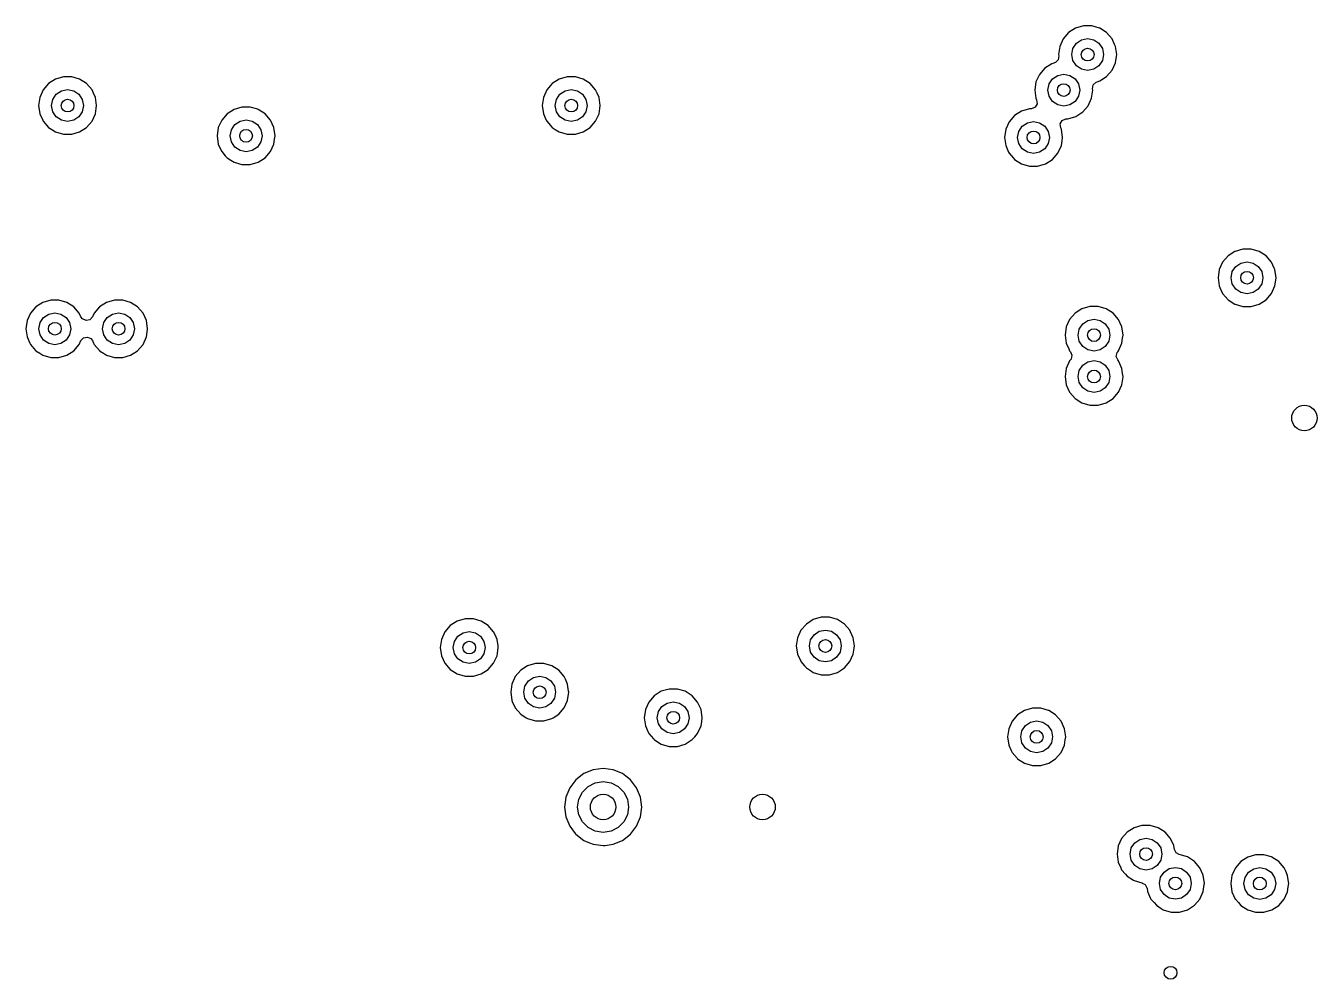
# Model space of a CAD drawing. Extents: x 0.4 to 10.6, y -8.1 to -0.4.
# Drawn here: x 5.155 to 5.953, y -2.618 to -2.03 of the extents above; entities that cross this region are included whole.
import ezdxf

# ---------------------------------------------------------------- set-up
doc = ezdxf.new("R2010")
doc.units = 0
doc.header["$MEASUREMENT"] = 0
doc.layers.add('BLACK', color=7, linetype='CONTINUOUS')

msp = doc.modelspace()

# ---------------------------------------------------------------- linework, layer by layer
at = {"layer": 'BLACK', "linetype": 'CONTINUOUS'}
for p, q in [((5.80358, -2.03094), (5.79929, -2.0337)), ((5.80847, -2.02951), (5.80358, -2.03094)), ((5.80358, -2.03094), (5.80358, -2.03094)), ((5.81357, -2.02951), (5.80847, -2.02951)), ((5.80847, -2.02951), (5.80847, -2.02951)), ((5.8184, -2.03093), (5.81357, -2.02951)), ((5.81357, -2.02951), (5.81357, -2.02951)), ((5.81847, -2.03094), (5.8184, -2.03093)), ((5.82276, -2.0337), (5.81847, -2.03094)), ((5.81847, -2.03094), (5.81847, -2.03094)), ((5.81847, -2.03094), (5.81847, -2.03094)), ((5.79595, -2.03756), (5.79383, -2.0422)), ((5.79929, -2.0337), (5.79595, -2.03756)), ((5.80193, -2.04348), (5.80406, -2.04028)), ((5.80406, -2.04028), (5.80726, -2.03815)), ((5.80726, -2.03815), (5.81102, -2.0374)), ((5.81102, -2.0374), (5.81479, -2.03815)), ((5.81479, -2.03815), (5.81798, -2.04028)), ((5.81798, -2.04028), (5.82012, -2.04348)), ((5.8261, -2.03756), (5.82276, -2.0337)), ((5.82276, -2.0337), (5.82276, -2.0337)), ((5.82276, -2.0337), (5.82276, -2.0337)), ((5.8277, -2.04107), (5.8261, -2.03756)), ((5.82822, -2.0422), (5.8277, -2.04107)), ((5.79323, -2.0481), (5.79282, -2.05047)), ((5.79383, -2.0422), (5.7931, -2.04724)), ((5.7931, -2.04724), (5.7931, -2.04724)), ((5.7931, -2.04724), (5.79323, -2.0481)), ((5.80118, -2.04724), (5.80193, -2.04348)), ((5.80193, -2.05101), (5.80118, -2.04724)), ((5.82012, -2.04348), (5.82087, -2.04724)), ((5.82087, -2.04724), (5.82012, -2.05101)), ((5.82894, -2.04724), (5.82822, -2.0422)), ((5.82822, -2.05229), (5.82878, -2.04836)), ((5.82878, -2.04836), (5.82894, -2.04724)), ((5.82894, -2.04724), (5.82894, -2.04724)), ((5.78455, -2.05563), (5.78121, -2.05948)), ((5.78884, -2.05287), (5.78455, -2.05563)), ((5.79015, -2.05249), (5.78884, -2.05287)), ((5.78884, -2.05287), (5.78884, -2.05287)), ((5.79047, -2.05239), (5.79015, -2.05249)), ((5.79109, -2.05215), (5.79047, -2.05239)), ((5.79282, -2.05047), (5.79109, -2.05215)), ((5.80406, -2.0542), (5.80193, -2.05101)), ((5.80726, -2.05634), (5.80406, -2.0542)), ((5.81102, -2.05709), (5.80726, -2.05634)), ((5.81479, -2.05634), (5.81102, -2.05709)), ((5.81798, -2.0542), (5.81479, -2.05634)), ((5.82012, -2.05101), (5.81798, -2.0542)), ((5.82276, -2.06079), (5.8261, -2.05693)), ((5.8261, -2.05693), (5.82822, -2.05229)), ((5.16937, -2.0652), (5.16603, -2.06905)), ((5.17366, -2.06244), (5.16937, -2.0652)), ((5.17855, -2.061), (5.17366, -2.06244)), ((5.17366, -2.06244), (5.17366, -2.06244)), ((5.18365, -2.061), (5.17855, -2.061)), ((5.17855, -2.061), (5.17855, -2.061)), ((5.18855, -2.06244), (5.18365, -2.061)), ((5.18365, -2.061), (5.18365, -2.061)), ((5.19284, -2.0652), (5.18855, -2.06244)), ((5.18855, -2.06244), (5.18855, -2.06244)), ((5.18855, -2.06244), (5.18855, -2.06244)), ((5.18855, -2.06244), (5.18855, -2.06244)), ((5.19618, -2.06905), (5.19284, -2.0652)), ((5.19284, -2.0652), (5.19284, -2.0652)), ((5.19284, -2.0652), (5.19284, -2.0652)), ((5.48039, -2.0652), (5.47705, -2.06905)), ((5.48468, -2.06244), (5.48039, -2.0652)), ((5.48958, -2.061), (5.48468, -2.06244)), ((5.48468, -2.06244), (5.48468, -2.06244)), ((5.49468, -2.061), (5.48958, -2.061)), ((5.48958, -2.061), (5.48958, -2.061)), ((5.49957, -2.06244), (5.49468, -2.061)), ((5.49468, -2.061), (5.49468, -2.061)), ((5.50386, -2.0652), (5.49957, -2.06244)), ((5.49957, -2.06244), (5.49957, -2.06244)), ((5.49957, -2.06244), (5.49957, -2.06244)), ((5.49957, -2.06244), (5.49957, -2.06244)), ((5.5072, -2.06905), (5.50386, -2.0652)), ((5.50386, -2.0652), (5.50386, -2.0652)), ((5.50386, -2.0652), (5.50386, -2.0652)), ((5.77909, -2.06412), (5.77836, -2.06917)), ((5.78121, -2.05948), (5.77909, -2.06412)), ((5.78719, -2.0654), (5.78932, -2.06221)), ((5.78932, -2.06221), (5.79251, -2.06008)), ((5.79251, -2.06008), (5.79628, -2.05933)), ((5.79628, -2.05933), (5.80005, -2.06008)), ((5.80005, -2.06008), (5.80324, -2.06221)), ((5.80324, -2.06221), (5.80537, -2.0654)), ((5.81449, -2.06594), (5.81621, -2.06426)), ((5.81621, -2.06426), (5.81684, -2.06402)), ((5.81684, -2.06402), (5.81847, -2.06354)), ((5.81847, -2.06354), (5.82276, -2.06079)), ((5.16603, -2.06905), (5.16391, -2.07369)), ((5.17201, -2.07497), (5.17414, -2.07178)), ((5.17414, -2.07178), (5.17734, -2.06965)), ((5.17734, -2.06965), (5.1811, -2.0689)), ((5.1811, -2.0689), (5.18487, -2.06965)), ((5.18487, -2.06965), (5.18806, -2.07178)), ((5.18806, -2.07178), (5.1902, -2.07497)), ((5.19711, -2.07109), (5.19618, -2.06905)), ((5.1983, -2.07369), (5.19711, -2.07109)), ((5.47705, -2.06905), (5.47493, -2.07369)), ((5.48303, -2.07497), (5.48517, -2.07178)), ((5.48517, -2.07178), (5.48836, -2.06965)), ((5.48836, -2.06965), (5.49213, -2.0689)), ((5.49213, -2.0689), (5.49589, -2.06965)), ((5.49589, -2.06965), (5.49909, -2.07178)), ((5.49909, -2.07178), (5.50122, -2.07497)), ((5.50813, -2.07109), (5.5072, -2.06905)), ((5.50932, -2.07369), (5.50813, -2.07109)), ((5.77836, -2.06917), (5.77836, -2.06917)), ((5.77836, -2.06917), (5.77909, -2.07422)), ((5.78644, -2.06917), (5.78719, -2.0654)), ((5.78719, -2.07294), (5.78644, -2.06917)), ((5.78932, -2.07613), (5.78719, -2.07294)), ((5.80537, -2.07294), (5.80324, -2.07613)), ((5.80537, -2.0654), (5.80612, -2.06917)), ((5.80612, -2.06917), (5.80537, -2.07294)), ((5.81347, -2.07422), (5.8142, -2.06917)), ((5.81408, -2.06832), (5.81449, -2.06594)), ((5.8142, -2.06917), (5.81408, -2.06832)), ((5.16391, -2.07369), (5.16318, -2.07874)), ((5.16318, -2.07874), (5.16318, -2.07874)), ((5.16318, -2.07874), (5.16391, -2.08379)), ((5.17126, -2.07874), (5.17201, -2.07497)), ((5.17201, -2.08251), (5.17126, -2.07874)), ((5.1902, -2.07497), (5.19094, -2.07874)), ((5.19094, -2.07874), (5.1902, -2.08251)), ((5.19902, -2.07874), (5.1983, -2.07369)), ((5.1983, -2.08379), (5.19875, -2.08063)), ((5.19875, -2.08063), (5.19902, -2.07874)), ((5.19902, -2.07874), (5.19902, -2.07874)), ((5.28389, -2.08112), (5.2796, -2.08388)), ((5.2839, -2.08112), (5.28389, -2.08112)), ((5.28879, -2.07969), (5.2839, -2.08112)), ((5.29389, -2.07969), (5.28879, -2.07969)), ((5.28879, -2.07969), (5.28879, -2.07969)), ((5.2985, -2.08104), (5.29389, -2.07969)), ((5.29389, -2.07969), (5.29389, -2.07969)), ((5.29878, -2.08112), (5.2985, -2.08104)), ((5.30307, -2.08388), (5.29878, -2.08112)), ((5.29878, -2.08112), (5.29878, -2.08112)), ((5.29878, -2.08112), (5.29878, -2.08112)), ((5.47493, -2.07369), (5.47421, -2.07874)), ((5.47421, -2.07874), (5.47421, -2.07874)), ((5.47421, -2.07874), (5.47493, -2.08379)), ((5.48228, -2.07874), (5.48303, -2.07497)), ((5.48303, -2.08251), (5.48228, -2.07874)), ((5.50122, -2.07497), (5.50197, -2.07874)), ((5.50197, -2.07874), (5.50122, -2.08251)), ((5.51004, -2.07874), (5.50932, -2.07369)), ((5.50932, -2.08379), (5.50977, -2.08063)), ((5.50977, -2.08063), (5.51004, -2.07874)), ((5.51004, -2.07874), (5.51004, -2.07874)), ((5.77505, -2.08069), (5.77015, -2.08213)), ((5.77598, -2.08069), (5.77505, -2.08069)), ((5.77642, -2.08066), (5.77598, -2.08069)), ((5.77861, -2.07966), (5.77642, -2.08066)), ((5.7798, -2.07757), (5.77861, -2.07966)), ((5.77909, -2.07422), (5.77952, -2.07517)), ((5.77952, -2.07517), (5.7798, -2.07757)), ((5.79251, -2.07826), (5.78932, -2.07613)), ((5.79628, -2.07901), (5.79251, -2.07826)), ((5.80005, -2.07826), (5.79628, -2.07901)), ((5.80324, -2.07613), (5.80005, -2.07826)), ((5.80804, -2.08268), (5.81135, -2.07886)), ((5.81135, -2.07886), (5.81347, -2.07422)), ((5.16391, -2.08379), (5.16571, -2.08773)), ((5.16571, -2.08773), (5.16603, -2.08843)), ((5.16603, -2.08843), (5.16937, -2.09228)), ((5.17414, -2.0857), (5.17201, -2.08251)), ((5.17734, -2.08783), (5.17414, -2.0857)), ((5.1811, -2.08858), (5.17734, -2.08783)), ((5.18487, -2.08783), (5.1811, -2.08858)), ((5.18806, -2.0857), (5.18487, -2.08783)), ((5.1902, -2.08251), (5.18806, -2.0857)), ((5.19284, -2.09228), (5.19618, -2.08843)), ((5.19618, -2.08843), (5.1983, -2.08379)), ((5.27626, -2.08773), (5.27415, -2.09237)), ((5.2796, -2.08388), (5.27626, -2.08773)), ((5.28438, -2.09046), (5.28757, -2.08833)), ((5.28757, -2.08833), (5.29134, -2.08758)), ((5.29134, -2.08758), (5.29511, -2.08833)), ((5.29511, -2.08833), (5.2983, -2.09046)), ((5.30641, -2.08773), (5.30307, -2.08388)), ((5.30307, -2.08388), (5.30307, -2.08388)), ((5.30307, -2.08388), (5.30307, -2.08388)), ((5.30849, -2.09228), (5.30641, -2.08773)), ((5.47493, -2.08379), (5.47673, -2.08773)), ((5.47673, -2.08773), (5.47705, -2.08843)), ((5.47705, -2.08843), (5.48039, -2.09228)), ((5.48517, -2.0857), (5.48303, -2.08251)), ((5.48836, -2.08783), (5.48517, -2.0857)), ((5.49213, -2.08858), (5.48836, -2.08783)), ((5.49589, -2.08783), (5.49213, -2.08858)), ((5.49909, -2.0857), (5.49589, -2.08783)), ((5.50122, -2.08251), (5.49909, -2.0857)), ((5.50386, -2.09228), (5.5072, -2.08843)), ((5.5072, -2.08843), (5.50932, -2.08379)), ((5.76252, -2.08874), (5.76041, -2.09338)), ((5.76586, -2.08488), (5.76252, -2.08874)), ((5.77015, -2.08213), (5.76586, -2.08488)), ((5.77015, -2.08213), (5.77015, -2.08213)), ((5.77383, -2.08933), (5.7776, -2.08858)), ((5.7776, -2.08858), (5.78137, -2.08933)), ((5.79408, -2.09003), (5.79527, -2.08793)), ((5.79527, -2.08793), (5.79746, -2.08693)), ((5.79746, -2.08693), (5.7979, -2.08691)), ((5.7979, -2.08691), (5.79883, -2.08691)), ((5.79883, -2.08691), (5.80372, -2.08547)), ((5.79883, -2.08691), (5.79883, -2.08691)), ((5.80372, -2.08547), (5.80801, -2.08271)), ((5.80801, -2.08271), (5.80804, -2.08268)), ((5.16937, -2.09228), (5.16937, -2.09228)), ((5.16937, -2.09228), (5.17127, -2.0935)), ((5.17127, -2.0935), (5.17366, -2.09504)), ((5.17366, -2.09504), (5.17855, -2.09648)), ((5.17855, -2.09648), (5.17855, -2.09648)), ((5.17855, -2.09648), (5.18365, -2.09648)), ((5.18365, -2.09648), (5.18855, -2.09504)), ((5.18365, -2.09648), (5.18365, -2.09648)), ((5.18855, -2.09504), (5.19284, -2.09228)), ((5.27415, -2.09237), (5.27342, -2.09742)), ((5.2815, -2.09742), (5.28225, -2.09365)), ((5.28225, -2.09365), (5.28438, -2.09046)), ((5.2983, -2.09046), (5.30043, -2.09365)), ((5.30043, -2.09365), (5.30118, -2.09742)), ((5.30853, -2.09237), (5.30849, -2.09228)), ((5.30926, -2.09742), (5.30853, -2.09237)), ((5.48039, -2.09228), (5.48039, -2.09228)), ((5.48039, -2.09228), (5.48229, -2.0935)), ((5.48229, -2.0935), (5.48468, -2.09504)), ((5.48468, -2.09504), (5.48958, -2.09648)), ((5.48958, -2.09648), (5.48958, -2.09648)), ((5.48958, -2.09648), (5.49468, -2.09648)), ((5.49468, -2.09648), (5.49957, -2.09504)), ((5.49468, -2.09648), (5.49468, -2.09648)), ((5.49957, -2.09504), (5.50386, -2.09228)), ((5.76041, -2.09338), (5.75968, -2.09843)), ((5.76776, -2.09843), (5.76851, -2.09466)), ((5.76851, -2.09466), (5.77064, -2.09147)), ((5.77064, -2.09147), (5.77383, -2.08933)), ((5.78137, -2.08933), (5.78456, -2.09147)), ((5.78456, -2.09147), (5.78669, -2.09466)), ((5.78669, -2.09466), (5.78744, -2.09843)), ((5.79436, -2.09242), (5.79408, -2.09003)), ((5.79479, -2.09338), (5.79436, -2.09242)), ((5.79552, -2.09843), (5.79479, -2.09338)), ((5.27342, -2.09742), (5.27342, -2.09742)), ((5.27342, -2.09742), (5.27415, -2.10247)), ((5.27415, -2.10247), (5.275, -2.10435)), ((5.275, -2.10435), (5.27626, -2.10711)), ((5.28225, -2.10119), (5.2815, -2.09742)), ((5.28438, -2.10438), (5.28225, -2.10119)), ((5.28757, -2.10651), (5.28438, -2.10438)), ((5.2983, -2.10438), (5.29511, -2.10651)), ((5.30043, -2.10119), (5.2983, -2.10438)), ((5.30118, -2.09742), (5.30043, -2.10119)), ((5.30641, -2.10711), (5.30853, -2.10247)), ((5.30853, -2.10247), (5.30895, -2.09954)), ((5.30895, -2.09954), (5.30911, -2.09843)), ((5.30911, -2.09843), (5.30926, -2.09742)), ((5.30926, -2.09742), (5.30926, -2.09742)), ((5.75968, -2.09843), (5.75968, -2.09843)), ((5.75968, -2.09843), (5.76041, -2.10347)), ((5.76041, -2.10347), (5.7622, -2.10741)), ((5.76851, -2.10219), (5.76776, -2.09843)), ((5.77064, -2.10538), (5.76851, -2.10219)), ((5.78669, -2.10219), (5.78456, -2.10538)), ((5.78744, -2.09843), (5.78669, -2.10219)), ((5.79267, -2.10811), (5.79479, -2.10347)), ((5.79479, -2.10347), (5.79522, -2.10048)), ((5.79522, -2.10048), (5.79552, -2.09843)), ((5.79552, -2.09843), (5.79552, -2.09843)), ((5.27626, -2.10711), (5.2785, -2.10968)), ((5.2785, -2.10968), (5.2796, -2.11096)), ((5.2796, -2.11096), (5.28191, -2.11244)), ((5.28191, -2.11244), (5.28389, -2.11372)), ((5.29134, -2.10726), (5.28757, -2.10651)), ((5.29511, -2.10651), (5.29134, -2.10726)), ((5.29878, -2.11372), (5.30307, -2.11096)), ((5.30307, -2.11096), (5.30641, -2.10711)), ((5.7622, -2.10741), (5.76252, -2.10811)), ((5.76252, -2.10811), (5.7652, -2.1112)), ((5.7652, -2.1112), (5.76586, -2.11197)), ((5.76586, -2.11197), (5.77015, -2.11472)), ((5.77383, -2.10752), (5.77064, -2.10538)), ((5.7776, -2.10827), (5.77383, -2.10752)), ((5.78137, -2.10752), (5.7776, -2.10827)), ((5.78456, -2.10538), (5.78137, -2.10752)), ((5.78504, -2.11472), (5.78933, -2.11197)), ((5.78933, -2.11197), (5.79267, -2.10811)), ((5.28389, -2.11372), (5.28879, -2.11516)), ((5.28879, -2.11516), (5.28879, -2.11516)), ((5.28879, -2.11516), (5.29389, -2.11516)), ((5.29389, -2.11516), (5.29878, -2.11372)), ((5.29389, -2.11516), (5.29389, -2.11516)), ((5.77015, -2.11472), (5.77015, -2.11472)), ((5.77015, -2.11472), (5.77505, -2.11616)), ((5.77505, -2.11616), (5.77505, -2.11616)), ((5.77505, -2.11616), (5.78015, -2.11616)), ((5.78015, -2.11616), (5.78504, -2.11472)), ((5.78015, -2.11616), (5.78015, -2.11616)), ((5.902, -2.16874), (5.89771, -2.1715)), ((5.90201, -2.16874), (5.902, -2.16874)), ((5.9069, -2.1673), (5.90201, -2.16874)), ((5.912, -2.1673), (5.9069, -2.1673)), ((5.9069, -2.1673), (5.9069, -2.1673)), ((5.91689, -2.16874), (5.912, -2.1673)), ((5.912, -2.1673), (5.912, -2.1673)), ((5.92118, -2.1715), (5.91689, -2.16874)), ((5.91689, -2.16874), (5.91689, -2.16874)), ((5.91689, -2.16874), (5.91689, -2.16874)), ((5.91689, -2.16874), (5.91689, -2.16874)), ((5.89437, -2.17535), (5.89226, -2.17999)), ((5.89771, -2.1715), (5.89437, -2.17535)), ((5.90249, -2.17808), (5.90568, -2.17595)), ((5.90568, -2.17595), (5.90945, -2.1752)), ((5.90945, -2.1752), (5.91322, -2.17595)), ((5.91322, -2.17595), (5.91641, -2.17808)), ((5.92452, -2.17535), (5.92118, -2.1715)), ((5.92118, -2.1715), (5.92118, -2.1715)), ((5.92118, -2.1715), (5.92118, -2.1715)), ((5.92624, -2.17911), (5.92452, -2.17535)), ((5.89226, -2.17999), (5.89153, -2.18504)), ((5.89961, -2.18504), (5.90036, -2.18127)), ((5.90036, -2.18127), (5.90249, -2.17808)), ((5.91641, -2.17808), (5.91854, -2.18127)), ((5.91854, -2.18127), (5.91929, -2.18504)), ((5.92664, -2.17999), (5.92624, -2.17911)), ((5.92737, -2.18504), (5.92664, -2.17999)), ((5.89153, -2.18504), (5.89153, -2.18504)), ((5.89153, -2.18504), (5.89226, -2.19009)), ((5.89226, -2.19009), (5.89272, -2.1911)), ((5.89272, -2.1911), (5.89437, -2.19473)), ((5.90036, -2.18881), (5.89961, -2.18504)), ((5.90249, -2.192), (5.90036, -2.18881)), ((5.90568, -2.19413), (5.90249, -2.192)), ((5.91641, -2.192), (5.91322, -2.19413)), ((5.91854, -2.18881), (5.91641, -2.192)), ((5.91929, -2.18504), (5.91854, -2.18881)), ((5.92452, -2.19473), (5.92664, -2.19009)), ((5.92664, -2.19009), (5.92734, -2.18522)), ((5.92734, -2.18522), (5.92737, -2.18504)), ((5.92737, -2.18504), (5.92737, -2.18504)), ((5.16578, -2.20024), (5.16149, -2.20299)), ((5.17068, -2.1988), (5.16578, -2.20024)), ((5.16578, -2.20024), (5.16578, -2.20024)), ((5.17578, -2.1988), (5.17068, -2.1988)), ((5.17068, -2.1988), (5.17068, -2.1988)), ((5.18067, -2.20024), (5.17578, -2.1988)), ((5.17578, -2.1988), (5.17578, -2.1988)), ((5.18496, -2.20299), (5.18067, -2.20024)), ((5.18067, -2.20024), (5.18067, -2.20024)), ((5.18067, -2.20024), (5.18067, -2.20024)), ((5.18067, -2.20024), (5.18067, -2.20024)), ((5.20515, -2.20024), (5.20086, -2.20299)), ((5.21005, -2.1988), (5.20515, -2.20024)), ((5.20515, -2.20024), (5.20515, -2.20024)), ((5.21515, -2.1988), (5.21005, -2.1988)), ((5.21005, -2.1988), (5.21005, -2.1988)), ((5.22004, -2.20024), (5.21515, -2.1988)), ((5.21515, -2.1988), (5.21515, -2.1988)), ((5.22433, -2.20299), (5.22004, -2.20024)), ((5.22004, -2.20024), (5.22004, -2.20024)), ((5.22004, -2.20024), (5.22004, -2.20024)), ((5.22004, -2.20024), (5.22004, -2.20024)), ((5.89437, -2.19473), (5.89621, -2.19685)), ((5.89621, -2.19685), (5.89771, -2.19858)), ((5.89771, -2.19858), (5.902, -2.20134)), ((5.90945, -2.19488), (5.90568, -2.19413)), ((5.91322, -2.19413), (5.90945, -2.19488)), ((5.91689, -2.20134), (5.92118, -2.19858)), ((5.92118, -2.19858), (5.92452, -2.19473)), ((5.15815, -2.20685), (5.15604, -2.21149)), ((5.16149, -2.20299), (5.15815, -2.20685)), ((5.16627, -2.20958), (5.16946, -2.20744)), ((5.16946, -2.20744), (5.17323, -2.20669)), ((5.17323, -2.20669), (5.17699, -2.20744)), ((5.17699, -2.20744), (5.18019, -2.20958)), ((5.1883, -2.20685), (5.18496, -2.20299)), ((5.18496, -2.20299), (5.18496, -2.20299)), ((5.18496, -2.20299), (5.18496, -2.20299)), ((5.18937, -2.20918), (5.1883, -2.20685)), ((5.1883, -2.20685), (5.1883, -2.20685)), ((5.19752, -2.20685), (5.19646, -2.20918)), ((5.20086, -2.20299), (5.19752, -2.20685)), ((5.20564, -2.20958), (5.20883, -2.20744)), ((5.20883, -2.20744), (5.2126, -2.20669)), ((5.2126, -2.20669), (5.21636, -2.20744)), ((5.21636, -2.20744), (5.21956, -2.20958)), ((5.22767, -2.20685), (5.22433, -2.20299)), ((5.22433, -2.20299), (5.22433, -2.20299)), ((5.22433, -2.20299), (5.22433, -2.20299)), ((5.22979, -2.21149), (5.22767, -2.20685)), ((5.22767, -2.20685), (5.22767, -2.20685)), ((5.80323, -2.20693), (5.79989, -2.21078)), ((5.80752, -2.20417), (5.80323, -2.20693)), ((5.81241, -2.20274), (5.80752, -2.20417)), ((5.80752, -2.20417), (5.80752, -2.20417)), ((5.81751, -2.20274), (5.81241, -2.20274)), ((5.81241, -2.20274), (5.81241, -2.20274)), ((5.8224, -2.20417), (5.81751, -2.20274)), ((5.81751, -2.20274), (5.81751, -2.20274)), ((5.82669, -2.20693), (5.8224, -2.20417)), ((5.8224, -2.20417), (5.8224, -2.20417)), ((5.8224, -2.20417), (5.8224, -2.20417)), ((5.8224, -2.20417), (5.8224, -2.20417)), ((5.83003, -2.21078), (5.82669, -2.20693)), ((5.82669, -2.20693), (5.82669, -2.20693)), ((5.82669, -2.20693), (5.82669, -2.20693)), ((5.902, -2.20134), (5.90201, -2.20134)), ((5.90201, -2.20134), (5.9069, -2.20278)), ((5.9069, -2.20278), (5.9069, -2.20278)), ((5.9069, -2.20278), (5.912, -2.20278)), ((5.912, -2.20278), (5.91689, -2.20134)), ((5.912, -2.20278), (5.912, -2.20278)), ((5.15604, -2.21149), (5.15531, -2.21654)), ((5.15531, -2.21654), (5.15531, -2.21654)), ((5.15531, -2.21654), (5.15604, -2.22158)), ((5.16339, -2.21654), (5.16414, -2.21277)), ((5.16414, -2.2203), (5.16339, -2.21654)), ((5.16414, -2.21277), (5.16627, -2.20958)), ((5.18019, -2.20958), (5.18232, -2.21277)), ((5.18232, -2.21277), (5.18307, -2.21654)), ((5.18307, -2.21654), (5.18232, -2.2203)), ((5.19028, -2.21043), (5.18937, -2.20918)), ((5.19247, -2.21143), (5.19028, -2.21043)), ((5.19483, -2.21096), (5.19247, -2.21143)), ((5.19646, -2.20918), (5.19483, -2.21096)), ((5.20276, -2.21654), (5.20351, -2.21277)), ((5.20351, -2.2203), (5.20276, -2.21654)), ((5.20351, -2.21277), (5.20564, -2.20958)), ((5.21956, -2.20958), (5.22169, -2.21277)), ((5.22169, -2.21277), (5.22244, -2.21654)), ((5.22244, -2.21654), (5.22169, -2.2203)), ((5.23052, -2.21654), (5.22979, -2.21149)), ((5.23023, -2.21852), (5.23052, -2.21654)), ((5.23052, -2.21654), (5.23052, -2.21654)), ((5.79777, -2.21542), (5.79704, -2.22047)), ((5.79989, -2.21078), (5.79777, -2.21542)), ((5.80512, -2.22047), (5.80587, -2.21671)), ((5.80587, -2.21671), (5.808, -2.21351)), ((5.808, -2.21351), (5.81119, -2.21138)), ((5.81119, -2.21138), (5.81496, -2.21063)), ((5.81496, -2.21063), (5.81873, -2.21138)), ((5.81873, -2.21138), (5.82192, -2.21351)), ((5.82192, -2.21351), (5.82405, -2.21671)), ((5.82405, -2.21671), (5.8248, -2.22047)), ((5.83086, -2.2126), (5.83003, -2.21078)), ((5.83111, -2.21315), (5.83086, -2.2126)), ((5.83215, -2.21542), (5.83111, -2.21315)), ((5.83288, -2.22047), (5.83215, -2.21542)), ((5.15604, -2.22158), (5.15783, -2.22552)), ((5.16627, -2.2235), (5.16414, -2.2203)), ((5.16946, -2.22563), (5.16627, -2.2235)), ((5.18019, -2.2235), (5.17699, -2.22563)), ((5.18232, -2.2203), (5.18019, -2.2235)), ((5.1883, -2.22622), (5.18937, -2.22389)), ((5.18937, -2.22389), (5.191, -2.22212)), ((5.191, -2.22212), (5.19336, -2.22164)), ((5.19336, -2.22164), (5.19555, -2.22264)), ((5.19555, -2.22264), (5.19646, -2.22389)), ((5.19646, -2.22389), (5.1972, -2.22552)), ((5.20564, -2.2235), (5.20351, -2.2203)), ((5.20883, -2.22563), (5.20564, -2.2235)), ((5.21956, -2.2235), (5.21636, -2.22563)), ((5.22169, -2.2203), (5.21956, -2.2235)), ((5.22767, -2.22622), (5.22979, -2.22158)), ((5.22979, -2.22158), (5.23023, -2.21852)), ((5.79704, -2.22047), (5.79704, -2.22047)), ((5.79704, -2.22047), (5.79777, -2.22552)), ((5.80587, -2.22424), (5.80512, -2.22047)), ((5.808, -2.22743), (5.80587, -2.22424)), ((5.82405, -2.22424), (5.82192, -2.22743)), ((5.8248, -2.22047), (5.82405, -2.22424)), ((5.83215, -2.22552), (5.83262, -2.22229)), ((5.83262, -2.22229), (5.83288, -2.22047)), ((5.83288, -2.22047), (5.83288, -2.22047)), ((5.15783, -2.22552), (5.15815, -2.22622)), ((5.15815, -2.22622), (5.16138, -2.22994)), ((5.16138, -2.22994), (5.16149, -2.23008)), ((5.16149, -2.23008), (5.16395, -2.23165)), ((5.16395, -2.23165), (5.16578, -2.23283)), ((5.16578, -2.23283), (5.17068, -2.23427)), ((5.17323, -2.22638), (5.16946, -2.22563)), ((5.17699, -2.22563), (5.17323, -2.22638)), ((5.17578, -2.23427), (5.18067, -2.23283)), ((5.18067, -2.23283), (5.18496, -2.23008)), ((5.18496, -2.23008), (5.1883, -2.22622)), ((5.1972, -2.22552), (5.19752, -2.22622)), ((5.19752, -2.22622), (5.20075, -2.22994)), ((5.20075, -2.22994), (5.20086, -2.23008)), ((5.20086, -2.23008), (5.20332, -2.23165)), ((5.20332, -2.23165), (5.20515, -2.23283)), ((5.20515, -2.23283), (5.21005, -2.23427)), ((5.2126, -2.22638), (5.20883, -2.22563)), ((5.21636, -2.22563), (5.2126, -2.22638)), ((5.21515, -2.23427), (5.22004, -2.23283)), ((5.22004, -2.23283), (5.22433, -2.23008)), ((5.22433, -2.23008), (5.22767, -2.22622)), ((5.79777, -2.22552), (5.79931, -2.2289)), ((5.79931, -2.2289), (5.79989, -2.23016)), ((5.79989, -2.23016), (5.80036, -2.23071)), ((5.80036, -2.23071), (5.8013, -2.23292)), ((5.81119, -2.22957), (5.808, -2.22743)), ((5.81496, -2.23031), (5.81119, -2.22957)), ((5.81873, -2.22957), (5.81496, -2.23031)), ((5.82192, -2.22743), (5.81873, -2.22957)), ((5.82862, -2.23359), (5.82917, -2.23125)), ((5.82917, -2.23125), (5.82956, -2.23071)), ((5.82956, -2.23071), (5.83003, -2.23016)), ((5.83003, -2.23016), (5.83215, -2.22552)), ((5.17068, -2.23427), (5.17068, -2.23427)), ((5.17068, -2.23427), (5.17578, -2.23427)), ((5.17578, -2.23427), (5.17578, -2.23427)), ((5.21005, -2.23427), (5.21005, -2.23427)), ((5.21005, -2.23427), (5.21515, -2.23427)), ((5.21515, -2.23427), (5.21515, -2.23427)), ((5.79989, -2.23636), (5.79777, -2.241)), ((5.80036, -2.23581), (5.79989, -2.23636)), ((5.79989, -2.23636), (5.79989, -2.23636)), ((5.80075, -2.23527), (5.80036, -2.23581)), ((5.8013, -2.23292), (5.80075, -2.23527)), ((5.80587, -2.24228), (5.808, -2.23908)), ((5.808, -2.23908), (5.81119, -2.23695)), ((5.81119, -2.23695), (5.81496, -2.2362)), ((5.81496, -2.2362), (5.81873, -2.23695)), ((5.81873, -2.23695), (5.82192, -2.23908)), ((5.82192, -2.23908), (5.82405, -2.24228)), ((5.82956, -2.23581), (5.82862, -2.23359)), ((5.83003, -2.23636), (5.82956, -2.23581)), ((5.83091, -2.23827), (5.83003, -2.23636)), ((5.83215, -2.241), (5.83091, -2.23827)), ((5.79777, -2.241), (5.79704, -2.24604)), ((5.79704, -2.24604), (5.79704, -2.24604)), ((5.79704, -2.24604), (5.79777, -2.25109)), ((5.80512, -2.24604), (5.80587, -2.24228)), ((5.80587, -2.24981), (5.80512, -2.24604)), ((5.82405, -2.24228), (5.8248, -2.24604)), ((5.8248, -2.24604), (5.82405, -2.24981)), ((5.8326, -2.24409), (5.83215, -2.241)), ((5.83215, -2.25109), (5.83285, -2.24624)), ((5.83288, -2.24604), (5.8326, -2.24409)), ((5.83285, -2.24624), (5.83288, -2.24604)), ((5.83288, -2.24604), (5.83288, -2.24604)), ((5.79777, -2.25109), (5.79989, -2.25573)), ((5.79989, -2.25573), (5.79989, -2.25573)), ((5.79989, -2.25573), (5.80006, -2.25593)), ((5.80006, -2.25593), (5.80323, -2.25959)), ((5.808, -2.253), (5.80587, -2.24981)), ((5.81119, -2.25514), (5.808, -2.253)), ((5.81496, -2.25589), (5.81119, -2.25514)), ((5.81873, -2.25514), (5.81496, -2.25589)), ((5.82192, -2.253), (5.81873, -2.25514)), ((5.82405, -2.24981), (5.82192, -2.253)), ((5.82669, -2.25959), (5.83003, -2.25573)), ((5.83003, -2.25573), (5.83215, -2.25109)), ((5.80323, -2.25959), (5.80752, -2.26234)), ((5.80752, -2.26234), (5.80752, -2.26234)), ((5.80752, -2.26234), (5.81241, -2.26378)), ((5.81241, -2.26378), (5.81241, -2.26378)), ((5.81241, -2.26378), (5.81751, -2.26378)), ((5.81751, -2.26378), (5.8224, -2.26234)), ((5.81751, -2.26378), (5.81751, -2.26378)), ((5.8224, -2.26234), (5.82669, -2.25959)), ((5.4174, -2.39984), (5.41406, -2.4037)), ((5.42169, -2.39709), (5.4174, -2.39984)), ((5.42658, -2.39565), (5.42169, -2.39709)), ((5.42169, -2.39709), (5.42169, -2.39709)), ((5.43168, -2.39565), (5.42658, -2.39565)), ((5.42658, -2.39565), (5.42658, -2.39565)), ((5.43658, -2.39709), (5.43168, -2.39565)), ((5.43168, -2.39565), (5.43168, -2.39565)), ((5.44087, -2.39984), (5.43658, -2.39709)), ((5.43658, -2.39709), (5.43658, -2.39709)), ((5.43658, -2.39709), (5.43658, -2.39709)), ((5.43658, -2.39709), (5.43658, -2.39709)), ((5.44421, -2.4037), (5.44087, -2.39984)), ((5.44087, -2.39984), (5.44087, -2.39984)), ((5.44087, -2.39984), (5.44087, -2.39984)), ((5.6373, -2.39884), (5.63396, -2.40269)), ((5.64159, -2.39608), (5.6373, -2.39884)), ((5.64649, -2.39465), (5.64159, -2.39608)), ((5.64159, -2.39608), (5.64159, -2.39608)), ((5.65159, -2.39465), (5.64649, -2.39465)), ((5.64649, -2.39465), (5.64649, -2.39465)), ((5.65648, -2.39608), (5.65159, -2.39465)), ((5.65159, -2.39465), (5.65159, -2.39465)), ((5.66077, -2.39884), (5.65648, -2.39608)), ((5.65648, -2.39608), (5.65648, -2.39608)), ((5.65648, -2.39608), (5.65648, -2.39608)), ((5.65648, -2.39608), (5.65648, -2.39608)), ((5.66411, -2.40269), (5.66077, -2.39884)), ((5.66077, -2.39884), (5.66077, -2.39884)), ((5.66077, -2.39884), (5.66077, -2.39884)), ((5.41406, -2.4037), (5.41194, -2.40834)), ((5.42004, -2.40962), (5.42217, -2.40643)), ((5.42217, -2.40643), (5.42537, -2.40429)), ((5.42537, -2.40429), (5.42913, -2.40354)), ((5.42913, -2.40354), (5.4329, -2.40429)), ((5.4329, -2.40429), (5.43609, -2.40643)), ((5.43609, -2.40643), (5.43823, -2.40962)), ((5.44504, -2.40551), (5.44421, -2.4037)), ((5.44633, -2.40834), (5.44504, -2.40551)), ((5.63184, -2.40733), (5.63112, -2.41238)), ((5.63396, -2.40269), (5.63184, -2.40733)), ((5.63994, -2.40862), (5.64208, -2.40542)), ((5.64208, -2.40542), (5.64527, -2.40329)), ((5.64527, -2.40329), (5.64904, -2.40254)), ((5.64904, -2.40254), (5.6528, -2.40329)), ((5.6528, -2.40329), (5.656, -2.40542)), ((5.656, -2.40542), (5.65813, -2.40862)), ((5.66457, -2.4037), (5.66411, -2.40269)), ((5.6654, -2.40551), (5.66457, -2.4037)), ((5.66623, -2.40733), (5.6654, -2.40551)), ((5.66695, -2.41238), (5.66623, -2.40733)), ((5.41194, -2.40834), (5.41122, -2.41339)), ((5.41122, -2.41339), (5.41122, -2.41339)), ((5.41122, -2.41339), (5.41194, -2.41843)), ((5.41929, -2.41339), (5.42004, -2.40962)), ((5.42004, -2.41715), (5.41929, -2.41339)), ((5.43823, -2.40962), (5.43898, -2.41339)), ((5.43898, -2.41339), (5.43823, -2.41715)), ((5.44691, -2.41238), (5.44633, -2.40834)), ((5.44633, -2.41843), (5.44679, -2.4152)), ((5.44679, -2.4152), (5.44705, -2.41339)), ((5.44705, -2.41339), (5.44691, -2.41238)), ((5.44705, -2.41339), (5.44705, -2.41339)), ((5.63112, -2.41238), (5.63112, -2.41238)), ((5.63112, -2.41238), (5.63184, -2.41743)), ((5.63919, -2.41238), (5.63994, -2.40862)), ((5.63994, -2.41615), (5.63919, -2.41238)), ((5.64208, -2.41934), (5.63994, -2.41615)), ((5.65813, -2.41615), (5.656, -2.41934)), ((5.65813, -2.40862), (5.65888, -2.41238)), ((5.65888, -2.41238), (5.65813, -2.41615)), ((5.66623, -2.41743), (5.66675, -2.4138)), ((5.66675, -2.4138), (5.66695, -2.41238)), ((5.66695, -2.41238), (5.66695, -2.41238)), ((5.41194, -2.41843), (5.41401, -2.42296)), ((5.41401, -2.42296), (5.41406, -2.42307)), ((5.41406, -2.42307), (5.41735, -2.42687)), ((5.42217, -2.42035), (5.42004, -2.41715)), ((5.42537, -2.42248), (5.42217, -2.42035)), ((5.42913, -2.42323), (5.42537, -2.42248)), ((5.4329, -2.42248), (5.42913, -2.42323)), ((5.43609, -2.42035), (5.4329, -2.42248)), ((5.43823, -2.41715), (5.43609, -2.42035)), ((5.44087, -2.42693), (5.44421, -2.42307)), ((5.44421, -2.42307), (5.44633, -2.41843)), ((5.47009, -2.42321), (5.46519, -2.42465)), ((5.47519, -2.42321), (5.47009, -2.42321)), ((5.47009, -2.42321), (5.47009, -2.42321)), ((5.48008, -2.42465), (5.47519, -2.42321)), ((5.47519, -2.42321), (5.47519, -2.42321)), ((5.63184, -2.41743), (5.63386, -2.42185)), ((5.63386, -2.42185), (5.63396, -2.42207)), ((5.63396, -2.42207), (5.63619, -2.42465)), ((5.64527, -2.42148), (5.64208, -2.41934)), ((5.64904, -2.42222), (5.64527, -2.42148)), ((5.6528, -2.42148), (5.64904, -2.42222)), ((5.656, -2.41934), (5.6528, -2.42148)), ((5.66077, -2.42592), (5.66411, -2.42207)), ((5.66411, -2.42207), (5.66623, -2.41743)), ((5.41735, -2.42687), (5.4174, -2.42693)), ((5.4174, -2.42693), (5.42169, -2.42969)), ((5.42169, -2.42969), (5.42169, -2.42969)), ((5.42169, -2.42969), (5.42658, -2.43112)), ((5.42658, -2.43112), (5.42658, -2.43112)), ((5.42658, -2.43112), (5.43168, -2.43112)), ((5.43168, -2.43112), (5.43658, -2.42969)), ((5.43168, -2.43112), (5.43168, -2.43112)), ((5.43658, -2.42969), (5.44087, -2.42693)), ((5.45756, -2.43126), (5.45544, -2.4359)), ((5.4609, -2.4274), (5.45756, -2.43126)), ((5.46519, -2.42465), (5.4609, -2.4274)), ((5.46519, -2.42465), (5.46519, -2.42465)), ((5.46568, -2.43399), (5.46887, -2.43185)), ((5.46887, -2.43185), (5.47264, -2.4311)), ((5.47264, -2.4311), (5.4764, -2.43185)), ((5.4764, -2.43185), (5.4796, -2.43399)), ((5.48437, -2.4274), (5.48008, -2.42465)), ((5.48008, -2.42465), (5.48008, -2.42465)), ((5.48008, -2.42465), (5.48008, -2.42465)), ((5.48008, -2.42465), (5.48008, -2.42465)), ((5.48771, -2.43126), (5.48437, -2.4274)), ((5.48437, -2.4274), (5.48437, -2.4274)), ((5.48437, -2.4274), (5.48437, -2.4274)), ((5.48849, -2.43296), (5.48771, -2.43126)), ((5.63619, -2.42465), (5.6373, -2.42592)), ((5.6373, -2.42592), (5.64056, -2.42802)), ((5.64056, -2.42802), (5.64159, -2.42868)), ((5.64159, -2.42868), (5.64649, -2.43012)), ((5.64649, -2.43012), (5.64649, -2.43012)), ((5.64649, -2.43012), (5.65159, -2.43012)), ((5.65159, -2.43012), (5.65648, -2.42868)), ((5.65159, -2.43012), (5.65159, -2.43012)), ((5.65648, -2.42868), (5.66077, -2.42592)), ((5.45544, -2.4359), (5.45472, -2.44094)), ((5.4628, -2.44094), (5.46354, -2.43718)), ((5.46354, -2.43718), (5.46568, -2.43399)), ((5.4796, -2.43399), (5.48173, -2.43718)), ((5.48173, -2.43718), (5.48248, -2.44094)), ((5.48983, -2.4359), (5.48849, -2.43296)), ((5.49048, -2.44039), (5.48983, -2.4359)), ((5.55257, -2.43896), (5.54767, -2.44039)), ((5.55767, -2.43896), (5.55257, -2.43896)), ((5.55257, -2.43896), (5.55257, -2.43896)), ((5.56256, -2.44039), (5.55767, -2.43896)), ((5.55767, -2.43896), (5.55767, -2.43896)), ((5.45472, -2.44094), (5.45472, -2.44094)), ((5.45472, -2.44094), (5.45544, -2.44599)), ((5.45544, -2.44599), (5.45571, -2.44658)), ((5.45571, -2.44658), (5.45756, -2.45063)), ((5.46354, -2.44471), (5.4628, -2.44094)), ((5.46568, -2.4479), (5.46354, -2.44471)), ((5.46887, -2.45004), (5.46568, -2.4479)), ((5.4796, -2.4479), (5.4764, -2.45004)), ((5.48173, -2.44471), (5.4796, -2.4479)), ((5.48248, -2.44094), (5.48173, -2.44471)), ((5.48771, -2.45063), (5.48983, -2.44599)), ((5.48983, -2.44599), (5.49056, -2.44094)), ((5.49056, -2.44094), (5.49048, -2.44039)), ((5.54004, -2.44701), (5.53793, -2.45164)), ((5.54338, -2.44315), (5.54004, -2.44701)), ((5.54767, -2.44039), (5.54338, -2.44315)), ((5.54767, -2.44039), (5.54767, -2.44039)), ((5.54816, -2.44973), (5.55135, -2.4476)), ((5.55135, -2.4476), (5.55512, -2.44685)), ((5.55512, -2.44685), (5.55888, -2.4476)), ((5.55888, -2.4476), (5.56208, -2.44973)), ((5.56685, -2.44315), (5.56256, -2.44039)), ((5.56256, -2.44039), (5.56256, -2.44039)), ((5.56256, -2.44039), (5.56256, -2.44039)), ((5.56256, -2.44039), (5.56256, -2.44039)), ((5.57019, -2.44701), (5.56685, -2.44315)), ((5.56685, -2.44315), (5.56685, -2.44315)), ((5.56685, -2.44315), (5.56685, -2.44315)), ((5.57231, -2.45164), (5.57019, -2.44701)), ((5.57019, -2.44701), (5.57019, -2.44701)), ((5.45756, -2.45063), (5.4609, -2.45449)), ((5.4609, -2.45449), (5.4609, -2.45449)), ((5.4609, -2.45449), (5.46434, -2.45669)), ((5.47264, -2.45079), (5.46887, -2.45004)), ((5.4764, -2.45004), (5.47264, -2.45079)), ((5.48094, -2.45669), (5.48437, -2.45449)), ((5.48437, -2.45449), (5.48771, -2.45063)), ((5.53793, -2.45164), (5.5372, -2.45669)), ((5.54528, -2.45669), (5.54602, -2.45293)), ((5.54602, -2.45293), (5.54816, -2.44973)), ((5.56208, -2.44973), (5.56421, -2.45293)), ((5.56421, -2.45293), (5.56496, -2.45669)), ((5.57304, -2.45669), (5.57231, -2.45164)), ((5.76779, -2.45496), (5.76445, -2.45882)), ((5.77208, -2.4522), (5.76779, -2.45496)), ((5.77698, -2.45077), (5.77208, -2.4522)), ((5.77208, -2.4522), (5.77208, -2.4522)), ((5.78208, -2.45077), (5.77698, -2.45077)), ((5.77698, -2.45077), (5.77698, -2.45077)), ((5.78684, -2.45217), (5.78208, -2.45077)), ((5.78208, -2.45077), (5.78208, -2.45077)), ((5.78697, -2.4522), (5.78684, -2.45217)), ((5.79126, -2.45496), (5.78697, -2.4522)), ((5.78697, -2.4522), (5.78697, -2.4522)), ((5.78697, -2.4522), (5.78697, -2.4522)), ((5.7946, -2.45882), (5.79126, -2.45496)), ((5.79126, -2.45496), (5.79126, -2.45496)), ((5.79126, -2.45496), (5.79126, -2.45496)), ((5.46434, -2.45669), (5.46519, -2.45724)), ((5.46519, -2.45724), (5.47009, -2.45868)), ((5.47009, -2.45868), (5.47009, -2.45868)), ((5.47009, -2.45868), (5.47519, -2.45868)), ((5.47519, -2.45868), (5.48008, -2.45724)), ((5.47519, -2.45868), (5.47519, -2.45868)), ((5.48008, -2.45724), (5.48094, -2.45669)), ((5.5372, -2.45669), (5.5372, -2.45669)), ((5.5372, -2.45669), (5.53793, -2.46174)), ((5.53793, -2.46174), (5.53972, -2.46568)), ((5.54602, -2.46046), (5.54528, -2.45669)), ((5.54816, -2.46365), (5.54602, -2.46046)), ((5.55135, -2.46579), (5.54816, -2.46365)), ((5.56208, -2.46365), (5.55888, -2.46579)), ((5.56421, -2.46046), (5.56208, -2.46365)), ((5.56496, -2.45669), (5.56421, -2.46046)), ((5.57019, -2.46638), (5.57231, -2.46174)), ((5.57231, -2.46174), (5.57272, -2.45893)), ((5.57272, -2.45893), (5.57304, -2.45669)), ((5.57304, -2.45669), (5.57304, -2.45669)), ((5.76233, -2.46346), (5.76161, -2.4685)), ((5.76445, -2.45882), (5.76233, -2.46346)), ((5.77043, -2.46474), (5.77257, -2.46154)), ((5.77257, -2.46154), (5.77576, -2.45941)), ((5.77576, -2.45941), (5.77953, -2.45866)), ((5.77953, -2.45866), (5.78329, -2.45941)), ((5.78329, -2.45941), (5.78649, -2.46154)), ((5.78649, -2.46154), (5.78862, -2.46474)), ((5.79543, -2.46063), (5.7946, -2.45882)), ((5.79594, -2.46174), (5.79543, -2.46063)), ((5.79672, -2.46346), (5.79594, -2.46174)), ((5.79745, -2.4685), (5.79672, -2.46346)), ((5.53972, -2.46568), (5.54004, -2.46638)), ((5.54004, -2.46638), (5.54285, -2.46962)), ((5.54285, -2.46962), (5.54338, -2.47023)), ((5.54338, -2.47023), (5.54351, -2.47032)), ((5.54351, -2.47032), (5.54767, -2.47299)), ((5.55512, -2.46654), (5.55135, -2.46579)), ((5.55888, -2.46579), (5.55512, -2.46654)), ((5.56256, -2.47299), (5.56685, -2.47023)), ((5.56685, -2.47023), (5.56835, -2.4685)), ((5.56835, -2.4685), (5.57019, -2.46638)), ((5.76161, -2.4685), (5.76161, -2.4685)), ((5.76161, -2.4685), (5.76233, -2.47355)), ((5.76969, -2.4685), (5.77043, -2.46474)), ((5.77043, -2.47227), (5.76969, -2.4685)), ((5.78862, -2.46474), (5.78937, -2.4685)), ((5.78937, -2.4685), (5.78862, -2.47227)), ((5.79672, -2.47355), (5.79719, -2.47032)), ((5.79719, -2.47032), (5.79745, -2.4685)), ((5.79745, -2.4685), (5.79745, -2.4685)), ((5.54767, -2.47299), (5.55257, -2.47443)), ((5.55257, -2.47443), (5.55257, -2.47443)), ((5.55257, -2.47443), (5.55767, -2.47443)), ((5.55767, -2.47443), (5.56256, -2.47299)), ((5.55767, -2.47443), (5.55767, -2.47443)), ((5.76233, -2.47355), (5.76388, -2.47693)), ((5.76388, -2.47693), (5.76445, -2.47819)), ((5.76445, -2.47819), (5.76752, -2.48173)), ((5.77257, -2.47546), (5.77043, -2.47227)), ((5.77576, -2.4776), (5.77257, -2.47546)), ((5.77953, -2.47835), (5.77576, -2.4776)), ((5.78329, -2.4776), (5.77953, -2.47835)), ((5.78649, -2.47546), (5.78329, -2.4776)), ((5.78862, -2.47227), (5.78649, -2.47546)), ((5.79126, -2.48205), (5.7946, -2.47819)), ((5.7946, -2.47819), (5.79672, -2.47355)), ((5.51181, -2.48797), (5.50564, -2.48878)), ((5.51798, -2.48878), (5.51181, -2.48797)), ((5.51181, -2.48797), (5.51181, -2.48797)), ((5.76752, -2.48173), (5.76779, -2.48205)), ((5.76779, -2.48205), (5.77208, -2.4848)), ((5.77208, -2.4848), (5.77208, -2.4848)), ((5.77208, -2.4848), (5.77698, -2.48624)), ((5.77698, -2.48624), (5.77698, -2.48624)), ((5.77698, -2.48624), (5.78208, -2.48624)), ((5.78208, -2.48624), (5.78697, -2.4848)), ((5.78208, -2.48624), (5.78208, -2.48624)), ((5.78697, -2.4848), (5.79126, -2.48205)), ((5.49495, -2.49495), (5.49116, -2.49989)), ((5.49989, -2.49116), (5.49495, -2.49495)), ((5.49495, -2.49495), (5.49495, -2.49495)), ((5.50564, -2.48878), (5.49989, -2.49116)), ((5.49989, -2.49116), (5.49989, -2.49116)), ((5.50564, -2.48878), (5.50564, -2.48878)), ((5.52373, -2.49116), (5.51798, -2.48878)), ((5.51798, -2.48878), (5.51798, -2.48878)), ((5.52587, -2.4928), (5.52373, -2.49116)), ((5.52373, -2.49116), (5.52373, -2.49116)), ((5.52373, -2.49116), (5.52373, -2.49116)), ((5.52867, -2.49495), (5.52587, -2.4928)), ((5.53246, -2.49989), (5.52867, -2.49495)), ((5.52867, -2.49495), (5.52867, -2.49495)), ((5.52867, -2.49495), (5.52867, -2.49495)), ((5.52867, -2.49495), (5.52867, -2.49495)), ((5.52867, -2.49495), (5.52867, -2.49495)), ((5.49116, -2.49989), (5.48878, -2.50564)), ((5.49116, -2.49989), (5.49116, -2.49989)), ((5.49683, -2.50694), (5.49907, -2.50255)), ((5.49907, -2.50255), (5.50255, -2.49907)), ((5.50255, -2.49907), (5.50694, -2.49683)), ((5.50694, -2.49683), (5.51181, -2.49606)), ((5.51181, -2.49606), (5.51668, -2.49683)), ((5.51668, -2.49683), (5.52107, -2.49907)), ((5.52107, -2.49907), (5.52455, -2.50255)), ((5.52455, -2.50255), (5.52679, -2.50694)), ((5.53484, -2.50564), (5.53246, -2.49989)), ((5.53246, -2.49989), (5.53246, -2.49989)), ((5.48878, -2.50564), (5.48797, -2.51181)), ((5.48797, -2.51181), (5.48797, -2.51181)), ((5.48797, -2.51181), (5.48878, -2.51798)), ((5.48878, -2.50564), (5.48878, -2.50564)), ((5.49606, -2.51181), (5.49683, -2.50694)), ((5.49683, -2.51668), (5.49606, -2.51181)), ((5.52679, -2.50694), (5.52756, -2.51181)), ((5.52756, -2.51181), (5.52679, -2.51668)), ((5.53566, -2.51181), (5.53484, -2.50564)), ((5.53484, -2.51798), (5.53566, -2.51181)), ((5.53566, -2.51181), (5.53566, -2.51181)), ((5.48878, -2.51798), (5.48878, -2.51798)), ((5.48878, -2.51798), (5.49116, -2.52373)), ((5.49907, -2.52107), (5.49683, -2.51668)), ((5.52679, -2.51668), (5.52455, -2.52107)), ((5.53246, -2.52373), (5.53484, -2.51798)), ((5.49116, -2.52373), (5.49116, -2.52373)), ((5.49116, -2.52373), (5.49452, -2.52811)), ((5.50255, -2.52455), (5.49907, -2.52107)), ((5.50694, -2.52679), (5.50255, -2.52455)), ((5.51181, -2.52756), (5.50694, -2.52679)), ((5.51668, -2.52679), (5.51181, -2.52756)), ((5.52107, -2.52455), (5.51668, -2.52679)), ((5.52455, -2.52107), (5.52107, -2.52455)), ((5.52867, -2.52867), (5.53246, -2.52373)), ((5.83535, -2.52733), (5.83201, -2.53119)), ((5.83964, -2.52458), (5.83535, -2.52733)), ((5.84453, -2.52314), (5.83964, -2.52458)), ((5.83964, -2.52458), (5.83964, -2.52458)), ((5.84963, -2.52314), (5.84453, -2.52314)), ((5.84453, -2.52314), (5.84453, -2.52314)), ((5.85453, -2.52458), (5.84963, -2.52314)), ((5.84963, -2.52314), (5.84963, -2.52314)), ((5.85882, -2.52733), (5.85453, -2.52458)), ((5.85453, -2.52458), (5.85453, -2.52458)), ((5.85453, -2.52458), (5.85453, -2.52458)), ((5.85453, -2.52458), (5.85453, -2.52458)), ((5.86216, -2.53119), (5.85882, -2.52733)), ((5.85882, -2.52733), (5.85882, -2.52733)), ((5.85882, -2.52733), (5.85882, -2.52733)), ((5.49452, -2.52811), (5.49495, -2.52867)), ((5.49495, -2.52867), (5.49989, -2.53246)), ((5.49989, -2.53246), (5.49989, -2.53246)), ((5.49989, -2.53246), (5.49989, -2.53246)), ((5.49989, -2.53246), (5.50341, -2.53392)), ((5.50341, -2.53392), (5.50564, -2.53484)), ((5.50564, -2.53484), (5.51027, -2.53545)), ((5.51027, -2.53545), (5.51181, -2.53566)), ((5.51181, -2.53566), (5.51305, -2.53549)), ((5.51181, -2.53566), (5.51181, -2.53566)), ((5.51181, -2.53566), (5.51181, -2.53566)), ((5.51305, -2.53549), (5.51798, -2.53484)), ((5.51798, -2.53484), (5.52373, -2.53246)), ((5.52373, -2.53246), (5.52867, -2.52867)), ((5.82989, -2.53583), (5.82917, -2.54087)), ((5.83201, -2.53119), (5.82989, -2.53583)), ((5.83799, -2.53711), (5.84012, -2.53391)), ((5.84012, -2.53391), (5.84332, -2.53178)), ((5.84332, -2.53178), (5.84708, -2.53103)), ((5.84708, -2.53103), (5.85085, -2.53178)), ((5.85085, -2.53178), (5.85404, -2.53391)), ((5.85404, -2.53391), (5.85618, -2.53711)), ((5.8642, -2.53566), (5.86216, -2.53119)), ((5.86428, -2.53583), (5.8642, -2.53566)), ((5.86458, -2.53795), (5.86428, -2.53583)), ((5.82917, -2.54087), (5.82917, -2.54087)), ((5.82917, -2.54087), (5.82989, -2.54592)), ((5.83724, -2.54087), (5.83799, -2.53711)), ((5.83799, -2.54464), (5.83724, -2.54087)), ((5.85618, -2.53711), (5.85693, -2.54087)), ((5.85693, -2.54087), (5.85618, -2.54464)), ((5.8646, -2.53806), (5.86458, -2.53795)), ((5.86572, -2.54019), (5.8646, -2.53806)), ((5.86749, -2.54106), (5.86572, -2.54019)), ((5.86746, -2.54116), (5.86749, -2.54106)), ((5.87262, -2.54267), (5.86746, -2.54116)), ((5.87691, -2.54543), (5.87262, -2.54267)), ((5.87262, -2.54267), (5.87262, -2.54267)), ((5.87262, -2.54267), (5.87262, -2.54267)), ((5.87262, -2.54267), (5.87262, -2.54267)), ((5.90988, -2.54276), (5.90559, -2.54551)), ((5.91477, -2.54132), (5.90988, -2.54276)), ((5.90988, -2.54276), (5.90988, -2.54276)), ((5.91987, -2.54132), (5.91477, -2.54132)), ((5.91477, -2.54132), (5.91477, -2.54132)), ((5.92448, -2.54267), (5.91987, -2.54132)), ((5.91987, -2.54132), (5.91987, -2.54132)), ((5.92477, -2.54276), (5.92448, -2.54267)), ((5.92906, -2.54551), (5.92477, -2.54276)), ((5.92477, -2.54276), (5.92477, -2.54276)), ((5.92477, -2.54276), (5.92477, -2.54276)), ((5.82989, -2.54592), (5.8315, -2.54944)), ((5.8315, -2.54944), (5.83201, -2.55056)), ((5.83201, -2.55056), (5.83445, -2.55337)), ((5.84012, -2.54783), (5.83799, -2.54464)), ((5.84332, -2.54997), (5.84012, -2.54783)), ((5.84708, -2.55072), (5.84332, -2.54997)), ((5.85085, -2.54997), (5.84708, -2.55072)), ((5.85404, -2.54783), (5.85085, -2.54997)), ((5.85618, -2.54464), (5.85404, -2.54783)), ((5.85822, -2.55201), (5.86141, -2.54988)), ((5.86141, -2.54988), (5.86518, -2.54913)), ((5.86518, -2.54913), (5.86895, -2.54988)), ((5.86895, -2.54988), (5.87214, -2.55201)), ((5.88025, -2.54928), (5.87691, -2.54543)), ((5.87691, -2.54543), (5.87691, -2.54543)), ((5.87691, -2.54543), (5.87691, -2.54543)), ((5.88033, -2.54944), (5.88025, -2.54928)), ((5.88237, -2.55392), (5.88033, -2.54944)), ((5.90225, -2.54937), (5.90013, -2.55401)), ((5.90559, -2.54551), (5.90225, -2.54937)), ((5.91036, -2.5521), (5.91356, -2.54996)), ((5.91356, -2.54996), (5.91732, -2.54921)), ((5.91732, -2.54921), (5.92109, -2.54996)), ((5.92109, -2.54996), (5.92428, -2.5521)), ((5.9324, -2.54937), (5.92906, -2.54551)), ((5.92906, -2.54551), (5.92906, -2.54551)), ((5.92906, -2.54551), (5.92906, -2.54551)), ((5.93333, -2.5514), (5.9324, -2.54937)), ((5.93452, -2.55401), (5.93333, -2.5514)), ((5.83445, -2.55337), (5.83535, -2.55442)), ((5.83535, -2.55442), (5.83924, -2.55692)), ((5.83924, -2.55692), (5.83964, -2.55717)), ((5.83964, -2.55717), (5.84453, -2.55861)), ((5.84453, -2.55861), (5.8448, -2.55869)), ((5.8448, -2.55869), (5.84477, -2.55878)), ((5.84477, -2.55878), (5.84654, -2.55965)), ((5.84654, -2.55965), (5.84766, -2.56178)), ((5.85534, -2.55897), (5.85609, -2.5552)), ((5.85609, -2.56274), (5.85534, -2.55897)), ((5.85609, -2.5552), (5.85822, -2.55201)), ((5.87214, -2.55201), (5.87427, -2.5552)), ((5.87427, -2.5552), (5.87502, -2.55897)), ((5.87502, -2.55897), (5.87427, -2.56274)), ((5.8831, -2.55897), (5.88237, -2.55392)), ((5.88237, -2.56402), (5.883, -2.55965)), ((5.883, -2.55965), (5.88309, -2.55906)), ((5.88309, -2.55906), (5.8831, -2.55897)), ((5.8831, -2.55897), (5.8831, -2.55897)), ((5.90013, -2.55401), (5.8994, -2.55905)), ((5.8994, -2.55905), (5.8994, -2.55906)), ((5.8994, -2.55906), (5.90013, -2.5641)), ((5.90748, -2.55906), (5.90823, -2.55529)), ((5.90823, -2.56282), (5.90748, -2.55906)), ((5.90823, -2.55529), (5.91036, -2.5521)), ((5.92428, -2.5521), (5.92642, -2.55529)), ((5.92642, -2.55529), (5.92717, -2.55906)), ((5.92717, -2.55906), (5.92642, -2.56282)), ((5.9349, -2.55668), (5.93452, -2.55401)), ((5.93524, -2.55905), (5.9349, -2.55668)), ((5.93494, -2.56114), (5.93524, -2.55906)), ((5.93524, -2.55906), (5.93524, -2.55905)), ((5.84766, -2.56178), (5.84768, -2.56189)), ((5.84768, -2.56189), (5.84799, -2.56402)), ((5.84799, -2.56402), (5.84991, -2.56822)), ((5.85822, -2.56593), (5.85609, -2.56274)), ((5.86141, -2.56806), (5.85822, -2.56593)), ((5.87214, -2.56593), (5.86895, -2.56806)), ((5.87427, -2.56274), (5.87214, -2.56593)), ((5.88025, -2.56866), (5.88237, -2.56402)), ((5.90013, -2.5641), (5.90221, -2.56866)), ((5.91036, -2.56601), (5.90823, -2.56282)), ((5.91356, -2.56815), (5.91036, -2.56601)), ((5.92428, -2.56601), (5.92109, -2.56815)), ((5.92642, -2.56282), (5.92428, -2.56601)), ((5.9324, -2.56874), (5.93452, -2.5641)), ((5.93452, -2.5641), (5.93494, -2.56114)), ((5.84991, -2.56822), (5.85011, -2.56866)), ((5.85011, -2.56866), (5.85202, -2.57087)), ((5.85202, -2.57087), (5.85345, -2.57251)), ((5.85345, -2.57251), (5.85641, -2.57442)), ((5.85641, -2.57442), (5.85774, -2.57527)), ((5.85774, -2.57527), (5.86263, -2.57671)), ((5.86518, -2.56881), (5.86141, -2.56806)), ((5.86895, -2.56806), (5.86518, -2.56881)), ((5.86773, -2.57671), (5.87262, -2.57527)), ((5.87262, -2.57527), (5.87691, -2.57251)), ((5.87691, -2.57251), (5.88025, -2.56866)), ((5.90221, -2.56866), (5.90225, -2.56874)), ((5.90225, -2.56874), (5.90409, -2.57087)), ((5.90409, -2.57087), (5.90559, -2.5726)), ((5.90559, -2.5726), (5.90988, -2.57535)), ((5.90988, -2.57535), (5.90988, -2.57535)), ((5.90988, -2.57535), (5.91477, -2.57679)), ((5.91732, -2.5689), (5.91356, -2.56815)), ((5.92109, -2.56815), (5.91732, -2.5689)), ((5.91987, -2.57679), (5.92477, -2.57535)), ((5.92477, -2.57535), (5.92906, -2.5726)), ((5.92906, -2.5726), (5.9324, -2.56874)), ((5.86263, -2.57671), (5.86263, -2.57671)), ((5.86263, -2.57671), (5.86773, -2.57671)), ((5.86773, -2.57671), (5.86773, -2.57671)), ((5.91477, -2.57679), (5.91477, -2.57679)), ((5.91477, -2.57679), (5.91987, -2.57679)), ((5.91987, -2.57679), (5.91987, -2.57679))]:
    msp.add_line(p, q, dxfattribs=at)
at = {"layer": 'BLACK'}
for centre, radius in [((5.81102, -2.04724), 0.00394), ((5.79628, -2.06917), 0.00394), ((5.1811, -2.07874), 0.00394), ((5.49213, -2.07874), 0.00394), ((5.29134, -2.09742), 0.00394), ((5.7776, -2.09843), 0.00394), ((5.90945, -2.18504), 0.00394), ((5.17323, -2.21654), 0.00394), ((5.2126, -2.21654), 0.00394), ((5.81496, -2.22047), 0.00394), ((5.81496, -2.24604), 0.00394), ((5.94488, -2.27165), 0.00787), ((5.42913, -2.41339), 0.00394), ((5.64904, -2.41238), 0.00394), ((5.47264, -2.44094), 0.00394), ((5.55512, -2.45669), 0.00394), ((5.77953, -2.4685), 0.00394), ((5.51181, -2.51181), 0.00787), ((5.61024, -2.51181), 0.00787), ((5.84708, -2.54087), 0.00394), ((5.86518, -2.55897), 0.00394), ((5.91732, -2.55906), 0.00394), ((5.8622, -2.61417), 0.00394)]:
    msp.add_circle(centre, radius, dxfattribs=at)

doc.saveas('drawing.dxf')
